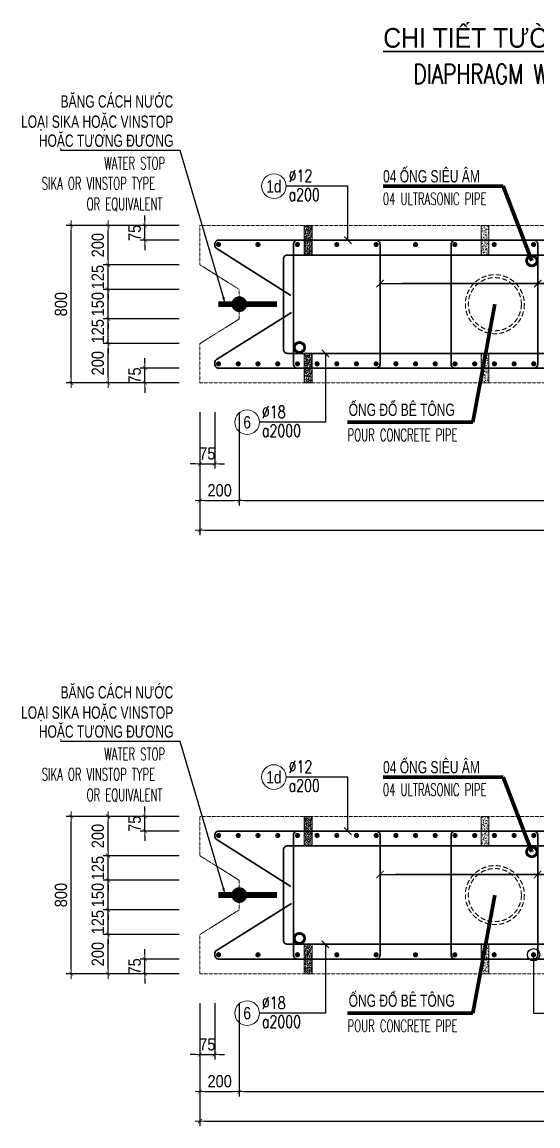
# Model space of a CAD drawing. Header units: millimetres. Extents: x -642477 to 1168880, y -27982 to 330379.
# Drawn here: x 766272 to 774144, y 84914 to 101745 of the extents above; entities that cross this region are included whole.
import ezdxf
from ezdxf.enums import TextEntityAlignment as Align

# ---------------------------------------------------------------- set-up
doc = ezdxf.new("R2010")
doc.units = ezdxf.units.MM
doc.linetypes.add('HIDDEN', pattern=[0.375, 0.25, -0.125])
doc.linetypes.add('HIDDEN2', pattern=[4.7625, 3.175, -1.5875])
doc.layers.get('0').update_dxf_attribs({"lineweight": 20})
doc.layers.get('Defpoints').update_dxf_attribs({"color": 151, "lineweight": 9})
for name, color, linetype, lineweight in [('NDC_S_BEAM', 3, 'HIDDEN2', 20), ('NDC_S_BREAK-LINE', 1, 'Continuous', 15), ('NDC_S_DIAPHGRAM WALL', 3, 'Continuous', 20), ('NDC_S_DIM', 1, 'Continuous', 15), ('NDC_S_ENG TITLE', 3, 'Continuous', 20), ('NDC_S_HATCH MATERIAL', 8, 'Continuous', 13), ('NDC_S_LEADER', 1, 'Continuous', 15), ('NDC_S_LEVEL TEXT', 7, 'Continuous', 20), ('NDC_S_REBAR', 4, 'Continuous', 35), ('NDC_S_VN TEXT', 7, 'Continuous', 20), ('NDC_S_VN TITLE', 6, 'Continuous', 35)]:
    doc.layers.add(name, color=color, linetype=linetype, lineweight=lineweight)
doc.layers.add('NDC_S_REBAR DES.', color=2, linetype='Continuous')
doc.styles.add('ARIAL', font='arial.ttf', dxfattribs={"width": 0.8})
doc.styles.add('NDC_ARIAL', font='arial.ttf', dxfattribs={"width": 0.85})
doc.styles.add('NDC_DIM', font='', dxfattribs={"width": 0.75})
doc.styles.add('NDC_EN TXT', font='romans.shx', dxfattribs={"width": 0.8})
doc.styles.get('NDC_DIM').set_extended_font_data('Dotum')
doc.dimstyles.new('A1-NDC-1-25 (x3)', dxfattribs={"dimscale": 75, "dimtxt": 2.5, "dimasz": 1, "dimexe": 1, "dimexo": 0, "dimgap": 0.8, "dimtad": 1, "dimdec": 0, "dimlfac": 0.333333, "dimdsep": 46, "dimtxsty": 'NDC_ARIAL', "dimblk": 'DIMMARK', "dimcen": 49999.938995, "dimdle": 1.5, "dimclrd": 1, "dimclre": 1, "dimclrt": 3, "dimadec": 0, "dimazin": 0, "dimtfac": 1, "dimtdec": 0, "dimtix": 1, "dimtmove": 2, "dimatfit": 3, "dimfxl": 1, "dimarcsym": 0})
doc.dimstyles.new('NDC_dim_25', dxfattribs={"dimscale": 25, "dimtxt": 2.2, "dimasz": 1.5, "dimexe": 1.5, "dimexo": 2.5, "dimgap": 1, "dimtad": 1, "dimdec": 0, "dimzin": 0, "dimdsep": 46, "dimtxsty": 'NDC_DIM', "dimblk": 'DIMMARK', "dimcen": 0.09, "dimdle": 1.2, "dimclrd": 1, "dimclre": 1, "dimclrt": 3, "dimadec": 0, "dimazin": 0, "dimtfac": 1, "dimtdec": 0, "dimtix": 1, "dimtofl": 0, "dimtmove": 0, "dimatfit": 3, "dimfxl": 6, "dimfxlon": 1, "dimtolj": 1, "dimtzin": 0, "dimarcsym": 0})

# ---------------------------------------------------------------- blocks, each defined once
blk = doc.blocks.new('DIMMARK')
at = {"layer": 'NDC_S_DIM', "color": 1}
blk.add_line((-1.5, 0), (1, 0), dxfattribs=at)
at = {"layer": 'NDC_S_DIM', "color": 2, "const_width": 0.1}
blk.add_lwpolyline([(-0.424, -0.424), (0.424, 0.424)], dxfattribs=at)
blk = doc.blocks.new('*D1241')
at = {"layer": 'Defpoints', "color": 0, "ltscale": 100, "transparency": 16777216}
for p in [(767584, 96844), (768667, 96844), (768667, 96244)]:
    blk.add_point(p, dxfattribs=at)
at = {"layer": 'NDC_S_DIM', "color": 1, "lineweight": -2, "ltscale": 100, "transparency": 16777216}
for p, q in [((768667, 96844), (767509, 96844)), ((767584, 96319), (767584, 96769)), ((768667, 96244), (767509, 96244))]:
    blk.add_line(p, q, dxfattribs=at)
at = {"layer": 'NDC_S_DIM', "color": 1, "lineweight": -2, "ltscale": 100, "transparency": 16777216, "xscale": 75, "yscale": 75, "zscale": 75}
for p, rotation in [((767584, 96844), 90), ((767584, 96244), 270)]:
    blk.add_blockref('DIMMARK', p, dxfattribs=dict(at, rotation=rotation))
at = {"layer": 'NDC_S_DIM', "color": 3, "ltscale": 100, "transparency": 16777216, "insert": (767428, 96544), "char_height": 187.5, "attachment_point": 5, "rotation": 90, "style": 'NDC_ARIAL'}
blk.add_mtext('200', dxfattribs=at)
blk = doc.blocks.new('*D1242')
at = {"layer": 'Defpoints', "color": 0, "ltscale": 100, "transparency": 16777216}
for p in [(767584, 97219), (768667, 97219), (768667, 96844)]:
    blk.add_point(p, dxfattribs=at)
at = {"layer": 'NDC_S_DIM', "color": 1, "lineweight": -2, "ltscale": 100, "transparency": 16777216}
for p, q in [((767584, 97294), (767584, 97369)), ((768667, 97219), (767509, 97219)), ((767584, 96844), (767584, 97219)), ((768667, 96844), (767509, 96844)), ((767584, 96769), (767584, 96694))]:
    blk.add_line(p, q, dxfattribs=at)
at = {"layer": 'NDC_S_DIM', "color": 1, "lineweight": -2, "ltscale": 100, "transparency": 16777216, "xscale": 75, "yscale": 75, "zscale": 75}
for p, rotation in [((767584, 97219), 270), ((767584, 96844), 90)]:
    blk.add_blockref('DIMMARK', p, dxfattribs=dict(at, rotation=rotation))
at = {"layer": 'NDC_S_DIM', "color": 3, "ltscale": 100, "transparency": 16777216, "insert": (767428, 97031), "char_height": 187.5, "attachment_point": 5, "rotation": 90, "style": 'NDC_ARIAL'}
blk.add_mtext('125', dxfattribs=at)
blk = doc.blocks.new('*D1243')
at = {"layer": 'Defpoints', "color": 0, "ltscale": 100, "transparency": 16777216}
for p in [(767584, 97669), (768667, 97669), (768667, 97219)]:
    blk.add_point(p, dxfattribs=at)
at = {"layer": 'NDC_S_DIM', "color": 1, "lineweight": -2, "ltscale": 100, "transparency": 16777216}
for p, q in [((767584, 97744), (767584, 97819)), ((768667, 97669), (767509, 97669)), ((767584, 97219), (767584, 97669)), ((768667, 97219), (767509, 97219)), ((767584, 97144), (767584, 97069))]:
    blk.add_line(p, q, dxfattribs=at)
at = {"layer": 'NDC_S_DIM', "color": 1, "lineweight": -2, "ltscale": 100, "transparency": 16777216, "xscale": 75, "yscale": 75, "zscale": 75}
for p, rotation in [((767584, 97669), 270), ((767584, 97219), 90)]:
    blk.add_blockref('DIMMARK', p, dxfattribs=dict(at, rotation=rotation))
at = {"layer": 'NDC_S_DIM', "color": 3, "ltscale": 100, "transparency": 16777216, "insert": (767428, 97444), "char_height": 187.5, "attachment_point": 5, "rotation": 90, "style": 'NDC_ARIAL'}
blk.add_mtext('150', dxfattribs=at)
blk = doc.blocks.new('*D1244')
at = {"layer": 'Defpoints', "color": 0, "ltscale": 100, "transparency": 16777216}
for p in [(767584, 98044), (768667, 98044), (768667, 97669)]:
    blk.add_point(p, dxfattribs=at)
at = {"layer": 'NDC_S_DIM', "color": 1, "lineweight": -2, "ltscale": 100, "transparency": 16777216}
for p, q in [((767584, 98119), (767584, 98194)), ((768667, 98044), (767509, 98044)), ((767584, 97669), (767584, 98044)), ((768667, 97669), (767509, 97669)), ((767584, 97594), (767584, 97519))]:
    blk.add_line(p, q, dxfattribs=at)
at = {"layer": 'NDC_S_DIM', "color": 1, "lineweight": -2, "ltscale": 100, "transparency": 16777216, "xscale": 75, "yscale": 75, "zscale": 75}
for p, rotation in [((767584, 98044), 270), ((767584, 97669), 90)]:
    blk.add_blockref('DIMMARK', p, dxfattribs=dict(at, rotation=rotation))
at = {"layer": 'NDC_S_DIM', "color": 3, "ltscale": 100, "transparency": 16777216, "insert": (767428, 97856), "char_height": 187.5, "attachment_point": 5, "rotation": 90, "style": 'NDC_ARIAL'}
blk.add_mtext('125', dxfattribs=at)
blk = doc.blocks.new('*D1245')
at = {"layer": 'Defpoints', "color": 0, "ltscale": 100, "transparency": 16777216}
for p in [(767584, 98644), (768667, 98644), (768667, 98044)]:
    blk.add_point(p, dxfattribs=at)
at = {"layer": 'NDC_S_DIM', "color": 1, "lineweight": -2, "ltscale": 100, "transparency": 16777216}
for p, q in [((768667, 98644), (767509, 98644)), ((767584, 98119), (767584, 98569)), ((768667, 98044), (767509, 98044))]:
    blk.add_line(p, q, dxfattribs=at)
at = {"layer": 'NDC_S_DIM', "color": 1, "lineweight": -2, "ltscale": 100, "transparency": 16777216, "xscale": 75, "yscale": 75, "zscale": 75}
for p, rotation in [((767584, 98644), 90), ((767584, 98044), 270)]:
    blk.add_blockref('DIMMARK', p, dxfattribs=dict(at, rotation=rotation))
at = {"layer": 'NDC_S_DIM', "color": 3, "ltscale": 100, "transparency": 16777216, "insert": (767428, 98344), "char_height": 187.5, "attachment_point": 5, "rotation": 90, "style": 'NDC_ARIAL'}
blk.add_mtext('200', dxfattribs=at)
blk = doc.blocks.new('*D1246')
at = {"layer": 'Defpoints', "color": 0, "ltscale": 100, "transparency": 16777216}
for p in [(767022, 98644), (768667, 98644), (768667, 96244)]:
    blk.add_point(p, dxfattribs=at)
at = {"layer": 'NDC_S_DIM', "color": 1, "lineweight": -2, "ltscale": 100, "transparency": 16777216}
for p, q in [((768667, 98644), (766947, 98644)), ((767022, 96319), (767022, 98569)), ((768667, 96244), (766947, 96244))]:
    blk.add_line(p, q, dxfattribs=at)
at = {"layer": 'NDC_S_DIM', "color": 1, "lineweight": -2, "ltscale": 100, "transparency": 16777216, "xscale": 75, "yscale": 75, "zscale": 75}
for p, rotation in [((767022, 98644), 90), ((767022, 96244), 270)]:
    blk.add_blockref('DIMMARK', p, dxfattribs=dict(at, rotation=rotation))
at = {"layer": 'NDC_S_DIM', "color": 3, "ltscale": 100, "transparency": 16777216, "insert": (766866, 97444), "char_height": 187.5, "attachment_point": 5, "rotation": 90, "style": 'NDC_ARIAL'}
blk.add_mtext('800', dxfattribs=at)
blk = doc.blocks.new('*D1247')
at = {"layer": 'Defpoints', "color": 0, "ltscale": 100, "transparency": 16777216}
for p in [(768147, 96469), (768667, 96469), (768667, 96244)]:
    blk.add_point(p, dxfattribs=at)
at = {"layer": 'NDC_S_DIM', "color": 1, "lineweight": -2, "ltscale": 100, "transparency": 16777216}
for p, q in [((768147, 96544), (768147, 96619)), ((768667, 96469), (768072, 96469)), ((768147, 96244), (768147, 96469)), ((768667, 96244), (768072, 96244)), ((768147, 96169), (768147, 96094))]:
    blk.add_line(p, q, dxfattribs=at)
at = {"layer": 'NDC_S_DIM', "color": 1, "lineweight": -2, "ltscale": 100, "transparency": 16777216, "xscale": 75, "yscale": 75, "zscale": 75}
for p, rotation in [((768147, 96469), 270), ((768147, 96244), 90)]:
    blk.add_blockref('DIMMARK', p, dxfattribs=dict(at, rotation=rotation))
at = {"layer": 'NDC_S_DIM', "color": 3, "ltscale": 100, "transparency": 16777216, "insert": (767991, 96356), "char_height": 187.5, "attachment_point": 5, "rotation": 90, "style": 'NDC_ARIAL'}
blk.add_mtext('75', dxfattribs=at)
blk = doc.blocks.new('*D1248')
at = {"layer": 'Defpoints', "color": 0, "ltscale": 100, "transparency": 16777216}
for p in [(768147, 98644), (768667, 98644), (768667, 98419)]:
    blk.add_point(p, dxfattribs=at)
at = {"layer": 'NDC_S_DIM', "color": 1, "lineweight": -2, "ltscale": 100, "transparency": 16777216}
for p, q in [((768667, 98644), (768072, 98644)), ((768147, 98719), (768147, 98794)), ((768147, 98419), (768147, 98644)), ((768667, 98419), (768072, 98419)), ((768147, 98344), (768147, 98269))]:
    blk.add_line(p, q, dxfattribs=at)
at = {"layer": 'NDC_S_DIM', "color": 1, "lineweight": -2, "ltscale": 100, "transparency": 16777216, "xscale": 75, "yscale": 75, "zscale": 75}
for p, rotation in [((768147, 98644), 270), ((768147, 98419), 90)]:
    blk.add_blockref('DIMMARK', p, dxfattribs=dict(at, rotation=rotation))
at = {"layer": 'NDC_S_DIM', "color": 3, "ltscale": 100, "transparency": 16777216, "insert": (767991, 98531), "char_height": 187.5, "attachment_point": 5, "rotation": 90, "style": 'NDC_ARIAL'}
blk.add_mtext('75', dxfattribs=at)
blk = doc.blocks.new('Ong sieu am')
at = {"layer": 'NDC_S_HATCH MATERIAL'}
h = blk.add_hatch(dxfattribs=at)
h.set_pattern_fill('ANSI31', color=256, scale=20)
h.set_pattern_definition([(45, (0, 0), (-1.76776695, 1.76776695), [])])
h.paths.add_polyline_path([(-7119.3, 51158.9, 1), (-7179.3, 51158.9, 1)])
h.paths.add_polyline_path([(-7171.3, 51158.9, -1), (-7127.3, 51158.9, -1)], flags=16)
at = {"layer": 'NDC_S_REBAR DES.'}
for radius in [30, 22]:
    blk.add_circle((-7149.3, 51158.9), radius, dxfattribs=at)
blk = doc.blocks.new('ong do BT')
at = {"layer": 'NDC_S_HATCH MATERIAL', "linetype": 'HIDDEN', "ltscale": 100}
for radius in [150, 135]:
    blk.add_circle((-6323.7, 51237.8), radius, dxfattribs=at)
blk = doc.blocks.new('*D1235')
at = {"layer": 'Defpoints', "color": 0, "ltscale": 100, "transparency": 16777216}
for p in [(768987, 95797), (769212, 95797), (769212, 95011)]:
    blk.add_point(p, dxfattribs=at)
at = {"layer": 'NDC_S_DIM', "color": 1, "lineweight": -2, "ltscale": 100, "transparency": 16777216}
for p, q in [((768987, 95797), (768987, 94936)), ((769212, 95797), (769212, 94936)), ((768912, 95011), (768837, 95011)), ((768987, 95011), (769212, 95011)), ((769287, 95011), (769362, 95011))]:
    blk.add_line(p, q, dxfattribs=at)
at = {"layer": 'NDC_S_DIM', "color": 1, "lineweight": -2, "ltscale": 100, "transparency": 16777216, "xscale": 75, "yscale": 75, "zscale": 75}
blk.add_blockref('DIMMARK', (768987, 95011), dxfattribs=at)
at = {"layer": 'NDC_S_DIM', "color": 1, "lineweight": -2, "ltscale": 100, "transparency": 16777216, "xscale": 75, "yscale": 75, "zscale": 75, "rotation": 180}
blk.add_blockref('DIMMARK', (769212, 95011), dxfattribs=at)
at = {"layer": 'NDC_S_DIM', "color": 3, "ltscale": 100, "transparency": 16777216, "insert": (769099, 95167), "char_height": 187.5, "attachment_point": 5, "style": 'NDC_ARIAL'}
blk.add_mtext('75', dxfattribs=at)
blk = doc.blocks.new('*D1237')
at = {"layer": 'Defpoints', "color": 0, "ltscale": 100, "transparency": 16777216}
for p in [(768987, 95797), (769587, 95797), (769587, 94449)]:
    blk.add_point(p, dxfattribs=at)
at = {"layer": 'NDC_S_DIM', "color": 1, "lineweight": -2, "ltscale": 100, "transparency": 16777216}
for p, q in [((768987, 95797), (768987, 94374)), ((769587, 95797), (769587, 94374)), ((769062, 94449), (769512, 94449))]:
    blk.add_line(p, q, dxfattribs=at)
at = {"layer": 'NDC_S_DIM', "color": 1, "lineweight": -2, "ltscale": 100, "transparency": 16777216, "xscale": 75, "yscale": 75, "zscale": 75, "rotation": 180}
blk.add_blockref('DIMMARK', (768987, 94449), dxfattribs=at)
at = {"layer": 'NDC_S_DIM', "color": 1, "lineweight": -2, "ltscale": 100, "transparency": 16777216, "xscale": 75, "yscale": 75, "zscale": 75}
blk.add_blockref('DIMMARK', (769587, 94449), dxfattribs=at)
at = {"layer": 'NDC_S_DIM', "color": 3, "ltscale": 100, "transparency": 16777216, "insert": (769287, 94605), "char_height": 187.5, "attachment_point": 5, "style": 'NDC_ARIAL'}
blk.add_mtext('200', dxfattribs=at)
blk = doc.blocks.new('*D1238')
at = {"layer": 'Defpoints', "color": 0, "ltscale": 100, "transparency": 16777216}
for p in [(769587, 95797), (780942, 95797), (780942, 94449)]:
    blk.add_point(p, dxfattribs=at)
at = {"layer": 'NDC_S_DIM', "color": 1, "lineweight": -2, "ltscale": 100, "transparency": 16777216}
for p, q in [((769587, 95797), (769587, 94374)), ((780942, 95797), (780942, 94374)), ((769662, 94449), (780867, 94449))]:
    blk.add_line(p, q, dxfattribs=at)
at = {"layer": 'NDC_S_DIM', "color": 1, "lineweight": -2, "ltscale": 100, "transparency": 16777216, "xscale": 75, "yscale": 75, "zscale": 75, "rotation": 180}
blk.add_blockref('DIMMARK', (769587, 94449), dxfattribs=at)
at = {"layer": 'NDC_S_DIM', "color": 1, "lineweight": -2, "ltscale": 100, "transparency": 16777216, "xscale": 75, "yscale": 75, "zscale": 75}
blk.add_blockref('DIMMARK', (780942, 94449), dxfattribs=at)
at = {"layer": 'NDC_S_DIM', "color": 3, "ltscale": 100, "transparency": 16777216, "insert": (775264, 94605), "char_height": 187.5, "attachment_point": 5, "style": 'NDC_ARIAL'}
blk.add_mtext('3785', dxfattribs=at)
blk = doc.blocks.new('*D1240')
at = {"layer": 'Defpoints', "color": 0, "ltscale": 100, "transparency": 16777216}
for p in [(768987, 95797), (780942, 95797), (780942, 93999)]:
    blk.add_point(p, dxfattribs=at)
at = {"layer": 'NDC_S_DIM', "color": 1, "lineweight": -2, "ltscale": 100, "transparency": 16777216}
for p, q in [((768987, 95797), (768987, 93924)), ((780942, 95797), (780942, 93924)), ((769062, 93999), (780867, 93999))]:
    blk.add_line(p, q, dxfattribs=at)
at = {"layer": 'NDC_S_DIM', "color": 1, "lineweight": -2, "ltscale": 100, "transparency": 16777216, "xscale": 75, "yscale": 75, "zscale": 75, "rotation": 180}
blk.add_blockref('DIMMARK', (768987, 93999), dxfattribs=at)
at = {"layer": 'NDC_S_DIM', "color": 1, "lineweight": -2, "ltscale": 100, "transparency": 16777216, "xscale": 75, "yscale": 75, "zscale": 75}
blk.add_blockref('DIMMARK', (780942, 93999), dxfattribs=at)
at = {"layer": 'NDC_S_DIM', "color": 3, "ltscale": 100, "transparency": 16777216, "insert": (774964, 94155), "char_height": 187.5, "attachment_point": 5, "style": 'NDC_ARIAL'}
blk.add_mtext('3985', dxfattribs=at)
blk = doc.blocks.new('con ke BT')
at = {"layer": 'NDC_S_HATCH MATERIAL'}
h = blk.add_hatch(dxfattribs=at)
h.set_pattern_fill('AR-CONC', color=256, scale=2)
h.set_pattern_definition([(50, (0, 0), (14.3452037, -1.2550427), [1.5, -16.5]), (355, (0, 0), (-2.7750267, 15.0438427), [1.2, -13.2]), (100.451444, (1.195, -0.105), (11.570177, 13.7888), [1.274804, -14.0228422]), (46.1842, (0, 4), (21.3448266, -3.3103856), [2.25, -24.75]), (96.635635, (1.779, 3.724), (18.693239, 19.482372), [1.912207, -21.034275]), (351.184164, (0, 4), (18.693239, 19.482372), [1.8, -19.8]), (21, (2, 3), (11.938141, -8.0523778), [1.5, -16.5]), (326, (2, 3), (4.8663066, 14.503001), [1.2, -13.2]), (71.451445, (2.995, 2.329), (16.8044475, 6.450623), [1.274804, -14.0228422]), (37.5, (0, 0), (0.2431971, 6.6578771), [0, -13.04, 0, -13.4, 0, -13.25]), (7.5, (0, 0), (5.2613907, 7.8882342), [0, -7.64, 0, -12.74, 0, -5.05]), (327.5, (-4.46, 0), (10.6764487, -0.45109743), [0, -5, 0, -15.6, 0, -20.7]), (317.5, (-6.46, 0), (11.6637234, 2.0020996), [0, -6.5, 0, -10.36, 0, -14.7])])
h.paths.add_polyline_path([(-7076.9, 51430.9), (-7116.9, 51430.9), (-7116.9, 51280.9), (-7076.9, 51280.9)])
at = {"layer": 'NDC_S_BREAK-LINE'}
blk.add_lwpolyline([(-7116.9, 51430.9), (-7116.9, 51280.9), (-7076.9, 51280.9), (-7076.9, 51430.9)], close=True, dxfattribs=at)
blk = doc.blocks.new('*U1231')
at = {"layer": 'NDC_S_LEADER', "xscale": 3, "yscale": 3, "zscale": 3}
blk.add_blockref('con ke BT', (21291, -154068), dxfattribs=at)
blk = doc.blocks.new('*U1232')
at = {"layer": 'NDC_S_DIM', "color": 0, "linetype": 'ByBlock', "lineweight": -2, "transparency": 16777216}
for p in [(0, 0), (2700, 0), (5400, 0), (8100, 0)]:
    blk.add_blockref('*U1231', p, dxfattribs=at)
blk = doc.blocks.new('*U1233')
at = {"layer": 'NDC_S_LEADER', "xscale": 3, "yscale": 3, "zscale": 3}
blk.add_blockref('con ke BT', (21291, -154068), dxfattribs=at)
blk = doc.blocks.new('*U1234')
at = {"layer": 'NDC_S_DIM', "color": 0, "linetype": 'ByBlock', "lineweight": -2, "transparency": 16777216}
for p in [(0, 0), (2700, 0), (5400, 0), (8100, 0)]:
    blk.add_blockref('*U1233', p, dxfattribs=at)
blk = doc.blocks.new('*U367')
blk.add_circle((-2.5, 0), 2.5)
at = {"layer": 'NDC_S_VN TEXT', "color": 3, "style": 'NDC_EN TXT', "width": 0.75}
for tag, p in [('DK1', (0.5, 0.85)), ('KC1', (0.5, -2.97))]:
    blk.add_attdef(tag, p, '', height=2.5, dxfattribs=at)
at = {"layer": 'NDC_S_VN TEXT', "color": 7, "style": 'ARIAL', "width": 0.8}
blk.add_attdef('SH2', text='', height=2.5, dxfattribs=at).set_placement((-2.5, 0), align=Align.MIDDLE)
blk = doc.blocks.new('kata_block_THEP')
at = {"layer": 'NDC_S_REBAR', "color": 0}
for p, q in [((-0.5, 0), (0.5, 0)), ((-0.35, 0.35), (0.35, -0.35)), ((0.35, 0.35), (-0.35, -0.35)), ((0, 0.5), (0, -0.5))]:
    blk.add_line(p, q, dxfattribs=at)
at = {"layer": 'NDC_S_REBAR', "color": 0, "const_width": 0.0833}
blk.add_lwpolyline([(-0.5, 0, 1), (0.5, 0, 1), (-0.5, 0, 1)], format="xyb", dxfattribs=at)
blk = doc.blocks.new('*U1227')
at = {"layer": 'NDC_S_REBAR', "ltscale": 80, "xscale": 72, "yscale": 72, "zscale": 72}
blk.add_blockref('kata_block_THEP', (0, 0), dxfattribs=at)
blk = doc.blocks.new('*U1228')
at = {"layer": 'NDC_S_LEVEL TEXT', "color": 0, "linetype": 'ByBlock', "lineweight": -2, "transparency": 16777216}
for p in [(0, 0), (600.9, 0), (1201.8, 0), (1802.7, 0), (2403.6, 0), (3004.5, 0), (3605.4, 0), (4206.3, 0), (4807.2, 0), (5408.1, 0), (6009, 0), (6609.9, 0), (7210.8, 0), (7811.7, 0), (8412.6, 0), (9013.5, 0), (9614.4, 0), (10215.3, 0), (10816.2, 0)]:
    blk.add_blockref('*U1227', p, dxfattribs=at)
blk = doc.blocks.new('*U1229')
at = {"layer": 'NDC_S_REBAR', "ltscale": 80, "xscale": 72, "yscale": 72, "zscale": 72}
blk.add_blockref('kata_block_THEP', (0, 0), dxfattribs=at)
blk = doc.blocks.new('*U1230')
at = {"layer": 'NDC_S_LEVEL TEXT', "color": 0, "linetype": 'ByBlock', "lineweight": -2, "transparency": 16777216}
for p in [(0, 0), (300.6, 0), (601.2, 0), (901.8, 0), (1202.4, 0), (1503, 0), (1803.6, 0), (2104.2, 0), (2404.8, 0), (2705.4, 0), (3006, 0), (3306.6, 0), (3607.2, 0), (3907.8, 0), (4208.4, 0), (4509, 0), (4809.6, 0), (5110.2, 0), (5410.8, 0), (5711.4, 0), (6012, 0), (6312.6, 0), (6613.2, 0), (6913.8, 0), (7214.4, 0), (7515, 0), (7815.6, 0), (8116.2, 0), (8416.8, 0), (8717.4, 0), (9018, 0), (9318.6, 0), (9619.2, 0), (9919.8, 0), (10220.4, 0), (10521, 0), (10821.6, 0), (11122.2, 0)]:
    blk.add_blockref('*U1229', p, dxfattribs=at)
blk = doc.blocks.new('*D1265')
at = {"layer": 'Defpoints', "color": 0, "ltscale": 100, "transparency": 16777216}
for p in [(767584, 87834), (768667, 87834), (768667, 87234)]:
    blk.add_point(p, dxfattribs=at)
at = {"layer": 'NDC_S_DIM', "color": 1, "lineweight": -2, "ltscale": 100, "transparency": 16777216}
for p, q in [((768667, 87834), (767509, 87834)), ((767584, 87309), (767584, 87759)), ((768667, 87234), (767509, 87234))]:
    blk.add_line(p, q, dxfattribs=at)
at = {"layer": 'NDC_S_DIM', "color": 1, "lineweight": -2, "ltscale": 100, "transparency": 16777216, "xscale": 75, "yscale": 75, "zscale": 75}
for p, rotation in [((767584, 87834), 90), ((767584, 87234), 270)]:
    blk.add_blockref('DIMMARK', p, dxfattribs=dict(at, rotation=rotation))
at = {"layer": 'NDC_S_DIM', "color": 3, "ltscale": 100, "transparency": 16777216, "insert": (767428, 87534), "char_height": 187.5, "attachment_point": 5, "rotation": 90, "style": 'NDC_ARIAL'}
blk.add_mtext('200', dxfattribs=at)
blk = doc.blocks.new('*D1266')
at = {"layer": 'Defpoints', "color": 0, "ltscale": 100, "transparency": 16777216}
for p in [(767584, 88209), (768667, 88209), (768667, 87834)]:
    blk.add_point(p, dxfattribs=at)
at = {"layer": 'NDC_S_DIM', "color": 1, "lineweight": -2, "ltscale": 100, "transparency": 16777216}
for p, q in [((768667, 88209), (767509, 88209)), ((767584, 88284), (767584, 88359)), ((767584, 87834), (767584, 88209)), ((768667, 87834), (767509, 87834)), ((767584, 87759), (767584, 87684))]:
    blk.add_line(p, q, dxfattribs=at)
at = {"layer": 'NDC_S_DIM', "color": 1, "lineweight": -2, "ltscale": 100, "transparency": 16777216, "xscale": 75, "yscale": 75, "zscale": 75}
for p, rotation in [((767584, 88209), 270), ((767584, 87834), 90)]:
    blk.add_blockref('DIMMARK', p, dxfattribs=dict(at, rotation=rotation))
at = {"layer": 'NDC_S_DIM', "color": 3, "ltscale": 100, "transparency": 16777216, "insert": (767428, 88021), "char_height": 187.5, "attachment_point": 5, "rotation": 90, "style": 'NDC_ARIAL'}
blk.add_mtext('125', dxfattribs=at)
blk = doc.blocks.new('*D1267')
at = {"layer": 'Defpoints', "color": 0, "ltscale": 100, "transparency": 16777216}
for p in [(767584, 88659), (768667, 88659), (768667, 88209)]:
    blk.add_point(p, dxfattribs=at)
at = {"layer": 'NDC_S_DIM', "color": 1, "lineweight": -2, "ltscale": 100, "transparency": 16777216}
for p, q in [((767584, 88734), (767584, 88809)), ((768667, 88659), (767509, 88659)), ((767584, 88209), (767584, 88659)), ((768667, 88209), (767509, 88209)), ((767584, 88134), (767584, 88059))]:
    blk.add_line(p, q, dxfattribs=at)
at = {"layer": 'NDC_S_DIM', "color": 1, "lineweight": -2, "ltscale": 100, "transparency": 16777216, "xscale": 75, "yscale": 75, "zscale": 75}
for p, rotation in [((767584, 88659), 270), ((767584, 88209), 90)]:
    blk.add_blockref('DIMMARK', p, dxfattribs=dict(at, rotation=rotation))
at = {"layer": 'NDC_S_DIM', "color": 3, "ltscale": 100, "transparency": 16777216, "insert": (767428, 88434), "char_height": 187.5, "attachment_point": 5, "rotation": 90, "style": 'NDC_ARIAL'}
blk.add_mtext('150', dxfattribs=at)
blk = doc.blocks.new('*D1268')
at = {"layer": 'Defpoints', "color": 0, "ltscale": 100, "transparency": 16777216}
for p in [(767584, 89034), (768667, 89034), (768667, 88659)]:
    blk.add_point(p, dxfattribs=at)
at = {"layer": 'NDC_S_DIM', "color": 1, "lineweight": -2, "ltscale": 100, "transparency": 16777216}
for p, q in [((767584, 89109), (767584, 89184)), ((768667, 89034), (767509, 89034)), ((767584, 88659), (767584, 89034)), ((768667, 88659), (767509, 88659)), ((767584, 88584), (767584, 88509))]:
    blk.add_line(p, q, dxfattribs=at)
at = {"layer": 'NDC_S_DIM', "color": 1, "lineweight": -2, "ltscale": 100, "transparency": 16777216, "xscale": 75, "yscale": 75, "zscale": 75}
for p, rotation in [((767584, 89034), 270), ((767584, 88659), 90)]:
    blk.add_blockref('DIMMARK', p, dxfattribs=dict(at, rotation=rotation))
at = {"layer": 'NDC_S_DIM', "color": 3, "ltscale": 100, "transparency": 16777216, "insert": (767428, 88846), "char_height": 187.5, "attachment_point": 5, "rotation": 90, "style": 'NDC_ARIAL'}
blk.add_mtext('125', dxfattribs=at)
blk = doc.blocks.new('*D1269')
at = {"layer": 'Defpoints', "color": 0, "ltscale": 100, "transparency": 16777216}
for p in [(767584, 89634), (768667, 89634), (768667, 89034)]:
    blk.add_point(p, dxfattribs=at)
at = {"layer": 'NDC_S_DIM', "color": 1, "lineweight": -2, "ltscale": 100, "transparency": 16777216}
for p, q in [((768667, 89634), (767509, 89634)), ((767584, 89109), (767584, 89559)), ((768667, 89034), (767509, 89034))]:
    blk.add_line(p, q, dxfattribs=at)
at = {"layer": 'NDC_S_DIM', "color": 1, "lineweight": -2, "ltscale": 100, "transparency": 16777216, "xscale": 75, "yscale": 75, "zscale": 75}
for p, rotation in [((767584, 89634), 90), ((767584, 89034), 270)]:
    blk.add_blockref('DIMMARK', p, dxfattribs=dict(at, rotation=rotation))
at = {"layer": 'NDC_S_DIM', "color": 3, "ltscale": 100, "transparency": 16777216, "insert": (767428, 89334), "char_height": 187.5, "attachment_point": 5, "rotation": 90, "style": 'NDC_ARIAL'}
blk.add_mtext('200', dxfattribs=at)
blk = doc.blocks.new('*D1270')
at = {"layer": 'Defpoints', "color": 0, "ltscale": 100, "transparency": 16777216}
for p in [(767022, 89634), (768667, 89634), (768667, 87234)]:
    blk.add_point(p, dxfattribs=at)
at = {"layer": 'NDC_S_DIM', "color": 1, "lineweight": -2, "ltscale": 100, "transparency": 16777216}
for p, q in [((768667, 89634), (766947, 89634)), ((767022, 87309), (767022, 89559)), ((768667, 87234), (766947, 87234))]:
    blk.add_line(p, q, dxfattribs=at)
at = {"layer": 'NDC_S_DIM', "color": 1, "lineweight": -2, "ltscale": 100, "transparency": 16777216, "xscale": 75, "yscale": 75, "zscale": 75}
for p, rotation in [((767022, 89634), 90), ((767022, 87234), 270)]:
    blk.add_blockref('DIMMARK', p, dxfattribs=dict(at, rotation=rotation))
at = {"layer": 'NDC_S_DIM', "color": 3, "ltscale": 100, "transparency": 16777216, "insert": (766866, 88434), "char_height": 187.5, "attachment_point": 5, "rotation": 90, "style": 'NDC_ARIAL'}
blk.add_mtext('800', dxfattribs=at)
blk = doc.blocks.new('*D1271')
at = {"layer": 'Defpoints', "color": 0, "ltscale": 100, "transparency": 16777216}
for p in [(768147, 87459), (768667, 87459), (768667, 87234)]:
    blk.add_point(p, dxfattribs=at)
at = {"layer": 'NDC_S_DIM', "color": 1, "lineweight": -2, "ltscale": 100, "transparency": 16777216}
for p, q in [((768147, 87534), (768147, 87609)), ((768667, 87459), (768072, 87459)), ((768147, 87234), (768147, 87459)), ((768667, 87234), (768072, 87234)), ((768147, 87159), (768147, 87084))]:
    blk.add_line(p, q, dxfattribs=at)
at = {"layer": 'NDC_S_DIM', "color": 1, "lineweight": -2, "ltscale": 100, "transparency": 16777216, "xscale": 75, "yscale": 75, "zscale": 75}
for p, rotation in [((768147, 87459), 270), ((768147, 87234), 90)]:
    blk.add_blockref('DIMMARK', p, dxfattribs=dict(at, rotation=rotation))
at = {"layer": 'NDC_S_DIM', "color": 3, "ltscale": 100, "transparency": 16777216, "insert": (767991, 87346), "char_height": 187.5, "attachment_point": 5, "rotation": 90, "style": 'NDC_ARIAL'}
blk.add_mtext('75', dxfattribs=at)
blk = doc.blocks.new('*D1272')
at = {"layer": 'Defpoints', "color": 0, "ltscale": 100, "transparency": 16777216}
for p in [(768147, 89634), (768667, 89634), (768667, 89409)]:
    blk.add_point(p, dxfattribs=at)
at = {"layer": 'NDC_S_DIM', "color": 1, "lineweight": -2, "ltscale": 100, "transparency": 16777216}
for p, q in [((768147, 89709), (768147, 89784)), ((768667, 89634), (768072, 89634)), ((768147, 89409), (768147, 89634)), ((768667, 89409), (768072, 89409)), ((768147, 89334), (768147, 89259))]:
    blk.add_line(p, q, dxfattribs=at)
at = {"layer": 'NDC_S_DIM', "color": 1, "lineweight": -2, "ltscale": 100, "transparency": 16777216, "xscale": 75, "yscale": 75, "zscale": 75}
for p, rotation in [((768147, 89634), 270), ((768147, 89409), 90)]:
    blk.add_blockref('DIMMARK', p, dxfattribs=dict(at, rotation=rotation))
at = {"layer": 'NDC_S_DIM', "color": 3, "ltscale": 100, "transparency": 16777216, "insert": (767991, 89521), "char_height": 187.5, "attachment_point": 5, "rotation": 90, "style": 'NDC_ARIAL'}
blk.add_mtext('75', dxfattribs=at)
blk = doc.blocks.new('*D1281')
at = {"layer": 'Defpoints', "color": 0, "ltscale": 100, "transparency": 16777216}
for p in [(768987, 86787), (769212, 86787), (769212, 86002)]:
    blk.add_point(p, dxfattribs=at)
at = {"layer": 'NDC_S_DIM', "color": 1, "lineweight": -2, "ltscale": 100, "transparency": 16777216}
for p, q in [((768987, 86787), (768987, 85927)), ((769212, 86787), (769212, 85927)), ((768912, 86002), (768837, 86002)), ((768987, 86002), (769212, 86002)), ((769287, 86002), (769362, 86002))]:
    blk.add_line(p, q, dxfattribs=at)
at = {"layer": 'NDC_S_DIM', "color": 1, "lineweight": -2, "ltscale": 100, "transparency": 16777216, "xscale": 75, "yscale": 75, "zscale": 75}
blk.add_blockref('DIMMARK', (768987, 86002), dxfattribs=at)
at = {"layer": 'NDC_S_DIM', "color": 1, "lineweight": -2, "ltscale": 100, "transparency": 16777216, "xscale": 75, "yscale": 75, "zscale": 75, "rotation": 180}
blk.add_blockref('DIMMARK', (769212, 86002), dxfattribs=at)
at = {"layer": 'NDC_S_DIM', "color": 3, "ltscale": 100, "transparency": 16777216, "insert": (769099, 86157), "char_height": 187.5, "attachment_point": 5, "style": 'NDC_ARIAL'}
blk.add_mtext('75', dxfattribs=at)
blk = doc.blocks.new('*D1283')
at = {"layer": 'Defpoints', "color": 0, "ltscale": 100, "transparency": 16777216}
for p in [(768987, 86787), (769587, 86787), (769587, 85439)]:
    blk.add_point(p, dxfattribs=at)
at = {"layer": 'NDC_S_DIM', "color": 1, "lineweight": -2, "ltscale": 100, "transparency": 16777216}
for p, q in [((768987, 86787), (768987, 85364)), ((769587, 86787), (769587, 85364)), ((769062, 85439), (769512, 85439))]:
    blk.add_line(p, q, dxfattribs=at)
at = {"layer": 'NDC_S_DIM', "color": 1, "lineweight": -2, "ltscale": 100, "transparency": 16777216, "xscale": 75, "yscale": 75, "zscale": 75, "rotation": 180}
blk.add_blockref('DIMMARK', (768987, 85439), dxfattribs=at)
at = {"layer": 'NDC_S_DIM', "color": 1, "lineweight": -2, "ltscale": 100, "transparency": 16777216, "xscale": 75, "yscale": 75, "zscale": 75}
blk.add_blockref('DIMMARK', (769587, 85439), dxfattribs=at)
at = {"layer": 'NDC_S_DIM', "color": 3, "ltscale": 100, "transparency": 16777216, "insert": (769287, 85595), "char_height": 187.5, "attachment_point": 5, "style": 'NDC_ARIAL'}
blk.add_mtext('200', dxfattribs=at)
blk = doc.blocks.new('*D1284')
at = {"layer": 'Defpoints', "color": 0, "ltscale": 100, "transparency": 16777216}
for p in [(769587, 86787), (780942, 86787), (780942, 85439)]:
    blk.add_point(p, dxfattribs=at)
at = {"layer": 'NDC_S_DIM', "color": 1, "lineweight": -2, "ltscale": 100, "transparency": 16777216}
for p, q in [((769587, 86787), (769587, 85364)), ((780942, 86787), (780942, 85364)), ((769662, 85439), (780867, 85439))]:
    blk.add_line(p, q, dxfattribs=at)
at = {"layer": 'NDC_S_DIM', "color": 1, "lineweight": -2, "ltscale": 100, "transparency": 16777216, "xscale": 75, "yscale": 75, "zscale": 75, "rotation": 180}
blk.add_blockref('DIMMARK', (769587, 85439), dxfattribs=at)
at = {"layer": 'NDC_S_DIM', "color": 1, "lineweight": -2, "ltscale": 100, "transparency": 16777216, "xscale": 75, "yscale": 75, "zscale": 75}
blk.add_blockref('DIMMARK', (780942, 85439), dxfattribs=at)
at = {"layer": 'NDC_S_DIM', "color": 3, "ltscale": 100, "transparency": 16777216, "insert": (775264, 85595), "char_height": 187.5, "attachment_point": 5, "style": 'NDC_ARIAL'}
blk.add_mtext('3785', dxfattribs=at)
blk = doc.blocks.new('*D1286')
at = {"layer": 'Defpoints', "color": 0, "ltscale": 100, "transparency": 16777216}
for p in [(768987, 86787), (780942, 86787), (780942, 84989)]:
    blk.add_point(p, dxfattribs=at)
at = {"layer": 'NDC_S_DIM', "color": 1, "lineweight": -2, "ltscale": 100, "transparency": 16777216}
for p, q in [((768987, 86787), (768987, 84914)), ((780942, 86787), (780942, 84914)), ((769062, 84989), (780867, 84989))]:
    blk.add_line(p, q, dxfattribs=at)
at = {"layer": 'NDC_S_DIM', "color": 1, "lineweight": -2, "ltscale": 100, "transparency": 16777216, "xscale": 75, "yscale": 75, "zscale": 75, "rotation": 180}
blk.add_blockref('DIMMARK', (768987, 84989), dxfattribs=at)
at = {"layer": 'NDC_S_DIM', "color": 1, "lineweight": -2, "ltscale": 100, "transparency": 16777216, "xscale": 75, "yscale": 75, "zscale": 75}
blk.add_blockref('DIMMARK', (780942, 84989), dxfattribs=at)
at = {"layer": 'NDC_S_DIM', "color": 3, "ltscale": 100, "transparency": 16777216, "insert": (774964, 85145), "char_height": 187.5, "attachment_point": 5, "style": 'NDC_ARIAL'}
blk.add_mtext('3985', dxfattribs=at)
blk = doc.blocks.new('*U1263')
at = {"layer": 'NDC_S_LEADER', "xscale": 3, "yscale": 3, "zscale": 3}
blk.add_blockref('con ke BT', (21291, -154068), dxfattribs=at)
blk = doc.blocks.new('*U1264')
at = {"layer": 'NDC_S_DIM', "color": 0, "linetype": 'ByBlock', "lineweight": -2, "transparency": 16777216}
for p in [(0, 0), (2700, 0), (5400, 0), (8100, 0)]:
    blk.add_blockref('*U1263', p, dxfattribs=at)
blk = doc.blocks.new('*U1257')
at = {"layer": 'NDC_S_LEADER', "xscale": 3, "yscale": 3, "zscale": 3}
blk.add_blockref('con ke BT', (21291, -154068), dxfattribs=at)
blk = doc.blocks.new('*U1258')
at = {"layer": 'NDC_S_DIM', "color": 0, "linetype": 'ByBlock', "lineweight": -2, "transparency": 16777216}
for p in [(0, 0), (2700, 0), (5400, 0), (8100, 0)]:
    blk.add_blockref('*U1257', p, dxfattribs=at)
blk = doc.blocks.new('*U1259')
at = {"layer": 'NDC_S_REBAR', "ltscale": 80, "xscale": 72, "yscale": 72, "zscale": 72}
blk.add_blockref('kata_block_THEP', (0, 0), dxfattribs=at)
blk = doc.blocks.new('*U1260')
at = {"layer": 'NDC_S_LEVEL TEXT', "color": 0, "linetype": 'ByBlock', "lineweight": -2, "transparency": 16777216}
for p in [(0, 0), (600.9, 0), (1201.8, 0), (1802.7, 0), (2403.6, 0), (3004.5, 0), (3605.4, 0), (4206.3, 0), (4807.2, 0), (5408.1, 0), (6009, 0), (6609.9, 0), (7210.8, 0), (7811.7, 0), (8412.6, 0), (9013.5, 0), (9614.4, 0), (10215.3, 0), (10816.2, 0)]:
    blk.add_blockref('*U1259', p, dxfattribs=at)
blk = doc.blocks.new('*U1261')
at = {"layer": 'NDC_S_REBAR', "ltscale": 80, "xscale": 72, "yscale": 72, "zscale": 72}
blk.add_blockref('kata_block_THEP', (0, 0), dxfattribs=at)
blk = doc.blocks.new('*U1262')
at = {"layer": 'NDC_S_LEVEL TEXT', "color": 0, "linetype": 'ByBlock', "lineweight": -2, "transparency": 16777216}
for p in [(0, 0), (300.6, 0), (601.2, 0), (901.8, 0), (1202.4, 0), (1503, 0), (1803.6, 0), (2104.2, 0), (2404.8, 0), (2705.4, 0), (3006, 0), (3306.6, 0), (3607.2, 0), (3907.8, 0), (4208.4, 0), (4509, 0), (4809.6, 0), (5110.2, 0), (5410.8, 0), (5711.4, 0), (6012, 0), (6312.6, 0), (6613.2, 0), (6913.8, 0), (7214.4, 0), (7515, 0), (7815.6, 0), (8116.2, 0), (8416.8, 0), (8717.4, 0), (9018, 0), (9318.6, 0), (9619.2, 0), (9919.8, 0), (10220.4, 0), (10521, 0), (10821.6, 0), (11122.2, 0)]:
    blk.add_blockref('*U1261', p, dxfattribs=at)

msp = doc.modelspace()

# ---------------------------------------------------------------- linework, layer by layer
at = {"layer": 'NDC_S_BEAM'}
for points in [[(780941.7, 96243.7), (780941.7, 96843.7), (781541.7, 97218.7), (781541.7, 97668.7), (780941.7, 98043.7), (780941.7, 98643.7), (768986.6, 98643.7), (768986.6, 98043.7), (769586.6, 97668.7), (769586.6, 97218.7), (768986.6, 96843.7), (768986.6, 96243.7)], [(780941.7, 87233.8), (780941.7, 87833.8), (781541.7, 88208.8), (781541.7, 88658.8), (780941.7, 89033.8), (780941.7, 89633.8), (768986.6, 89633.8), (768986.6, 89033.8), (769586.6, 88658.8), (769586.6, 88208.8), (768986.6, 87833.8), (768986.6, 87233.8)]]:
    msp.add_lwpolyline(points, close=True, dxfattribs=at)
at = {"layer": 'NDC_S_DIAPHGRAM WALL', "ltscale": 50, "const_width": 90}
for points in [[(769264.5, 97443.7), (770164.5, 97443.7)], [(769264.5, 88433.8), (770164.5, 88433.8)]]:
    msp.add_lwpolyline(points, dxfattribs=at)
at = {"layer": 'NDC_S_DIAPHGRAM WALL', "ltscale": 50, "const_width": 120}
for points in [[(769526.6, 97443.7, 1), (769646.6, 97443.7, 1)], [(769526.6, 88433.8, 1), (769646.6, 88433.8, 1)]]:
    msp.add_lwpolyline(points, format="xyb", close=True, dxfattribs=at)
at = {"layer": 'NDC_S_REBAR'}
for points in [[(770382.2, 97318), (769239.8, 96601, 0.2585925), (769211.6, 96550.2), (769211.6, 96528.7, 0.4142136), (769271.6, 96468.7), (780656.7, 96468.7, 0.4142136), (780716.7, 96528.7), (780716.7, 98358.7, 0.4142136), (780656.7, 98418.7), (769271.6, 98418.7, 0.4142136), (769211.6, 98358.7), (769211.6, 98342.9, 0.2239077), (769233.4, 98296.6), (770371, 97575.7)], [(770382.2, 88308.1), (769239.8, 87591.1, 0.2585925), (769211.6, 87540.3), (769211.6, 87518.8, 0.4142136), (769271.6, 87458.8), (780656.7, 87458.8, 0.4142136), (780716.7, 87518.8), (780716.7, 89348.8, 0.4142136), (780656.7, 89408.8), (769271.6, 89408.8, 0.4142136), (769211.6, 89348.8), (769211.6, 89333, 0.2239077), (769233.4, 89286.7), (770371, 88565.8)]]:
    msp.add_lwpolyline(points, format="xyb", dxfattribs=at)
for points in [[(770473.5, 98418.7), (771674.8, 98418.7, -0.4142136), (771734.8, 98358.7), (771734.8, 96528.7, -0.4142136), (771674.8, 96468.7), (770473.5, 96468.7, -0.4142136), (770413.5, 96528.7), (770413.5, 98358.7, -0.4142136)], [(772879.5, 98418.7), (774080.8, 98418.7, -0.4142136), (774140.8, 98358.7), (774140.8, 96528.7, -0.4142136), (774080.8, 96468.7), (772879.5, 96468.7, -0.4142136), (772819.5, 96528.7), (772819.5, 98358.7, -0.4142136)], [(770321.6, 98193.7), (780431.7, 98193.7, -0.4142136), (780491.7, 98133.7), (780491.7, 96753.7, -0.4142136), (780431.7, 96693.7), (770321.6, 96693.7, -0.4142136), (770261.6, 96753.7), (770261.6, 98133.7, -0.4142136)], [(770473.5, 89408.8), (771674.8, 89408.8, -0.4142136), (771734.8, 89348.8), (771734.8, 87518.8, -0.4142136), (771674.8, 87458.8), (770473.5, 87458.8, -0.4142136), (770413.5, 87518.8), (770413.5, 89348.8, -0.4142136)], [(772879.5, 89408.8), (774080.8, 89408.8, -0.4142136), (774140.8, 89348.8), (774140.8, 87518.8, -0.4142136), (774080.8, 87458.8), (772879.5, 87458.8, -0.4142136), (772819.5, 87518.8), (772819.5, 89348.8, -0.4142136)], [(770321.6, 89183.8), (780431.7, 89183.8, -0.4142136), (780491.7, 89123.8), (780491.7, 87743.8, -0.4142136), (780431.7, 87683.8), (770321.6, 87683.8, -0.4142136), (770261.6, 87743.8), (770261.6, 89123.8, -0.4142136)]]:
    msp.add_lwpolyline(points, format="xyb", close=True, dxfattribs=at)

# ---------------------------------------------------------------- block references
at = {"layer": 'NDC_S_DIM', "ltscale": 80, "xscale": 75, "yscale": 75, "zscale": 75}
for p, values in [((770302, 99243.7), {'SH2': '1d', 'DK1': '%%c12', 'KC1': 'a200'}), ((769894.6, 95643.6), {'SH2': '6', 'DK1': '%%C18', 'KC1': 'a2000'}), ((770302, 90233.8), {'SH2': '1d', 'DK1': '%%c12', 'KC1': 'a200'}), ((769894.6, 86633.7), {'SH2': '6', 'DK1': '%%C18', 'KC1': 'a2000'})]:
    msp.add_blockref('*U367', p, dxfattribs=at).add_auto_attribs(values)
at = {"layer": 'NDC_S_DIM'}
for name, p in [('*U1232', (770636.6, 98418.7)), ('*U1234', (770636.6, 96468.7)), ('*U1264', (770636.6, 89408.8)), ('*U1258', (770636.6, 87458.8))]:
    msp.add_blockref(name, p, dxfattribs=at)
at = {"layer": 'NDC_S_LEADER', "xscale": 3, "yscale": 3, "zscale": 3}
for name, p in [('Ong sieu am', (795498.7, -55372.9)), ('ong do BT', (792457.8, -56269.8)), ('Ong sieu am', (791951.4, -56692.9)), ('Ong sieu am', (795498.7, -64382.8)), ('ong do BT', (792457.8, -65279.7)), ('Ong sieu am', (791951.4, -65702.8))]:
    msp.add_blockref(name, p, dxfattribs=at)
at = {"layer": 'NDC_S_LEVEL TEXT'}
msp.add_blockref('*U1228', (769271.1, 98352.7), dxfattribs=at)
at = {"layer": 'NDC_S_LEVEL TEXT', "extrusion": (0, 0, -1), "zscale": -1, "rotation": 180}
msp.add_blockref('*U1230', (-769271.1, 96534.7), dxfattribs=at)
at = {"layer": 'NDC_S_LEVEL TEXT', "extrusion": (0, 0, -1), "xscale": -1, "zscale": -1}
msp.add_blockref('*U1262', (-769271.1, 89342.8), dxfattribs=at)
at = {"layer": 'NDC_S_LEVEL TEXT', "xscale": -1, "rotation": 180}
msp.add_blockref('*U1260', (769271.1, 87524.8), dxfattribs=at)

# ---------------------------------------------------------------- texts
at = {"layer": 'NDC_S_ENG TITLE', "style": 'NDC_EN TXT', "width": 0.75}
msp.add_text('DIAPHRAGM WALL TYPE TV5A (Q: 02)', height=300, dxfattribs=at).set_placement((775019.8, 100931.7), align=Align.MIDDLE)
at = {"layer": 'NDC_S_ENG TITLE', "style": 'NDC_EN TXT', "width": 0.6}
for s, p in [('WATER STOP', (767525.4, 99593.3)), ('SIKA OR VINSTOP TYPE', (766571.8, 99284.6)), ('04 ULTRASONIC PIPE', (771778.1, 99050)), ('OR EQUIVALENT', (767257.5, 98971.2)), ('POUR CONCRETE PIPE', (771239.1, 95450)), ('WATER STOP', (767525.4, 90583.4)), ('SIKA OR VINSTOP TYPE', (766571.8, 90274.7)), ('OR EQUIVALENT', (767257.5, 89961.3)), ('04 ULTRASONIC PIPE', (771778.1, 90040.1)), ('POUR CONCRETE PIPE', (771239.1, 86440.1))]:
    msp.add_text(s, height=187.5, dxfattribs=at).set_placement(p, align=Align.MIDDLE_LEFT)
at = {"layer": 'NDC_S_LEVEL TEXT', "style": 'NDC_ARIAL', "width": 0.7}
for s, p in [('BĂNG CÁCH NƯỚC', (766859.4, 100535.4)), ('LOẠI SIKA HOẶC VINSTOP', (766256.7, 100226.8)), ('HOẶC TƯƠNG ĐƯƠNG', (766528.3, 99937.4)), ('04 ỐNG SIÊU ÂM', (771780.6, 99394.1)), ('ỐNG ĐỔ BÊ TÔNG', (771255.9, 95834.1)), ('BĂNG CÁCH NƯỚC', (766859.4, 91525.5)), ('LOẠI SIKA HOẶC VINSTOP', (766256.7, 91216.9)), ('HOẶC TƯƠNG ĐƯƠNG', (766528.3, 90927.5)), ('04 ỐNG SIÊU ÂM', (771780.6, 90384.2)), ('ỐNG ĐỔ BÊ TÔNG', (771255.9, 86824.2))]:
    msp.add_text(s, height=187.5, dxfattribs=at).set_placement(p, align=Align.MIDDLE_LEFT)
at = {"layer": 'NDC_S_VN TITLE', "style": 'NDC_ARIAL', "width": 0.9}
msp.add_text('%%UCHI TIẾT TƯỜNG VÂY TV5A (SL: 02)', height=300, dxfattribs=at).set_placement((775019.8, 101504.9), align=Align.MIDDLE)

# ---------------------------------------------------------------- dimensions: what is measured, and where the dimension line sits
at = {"layer": 'NDC_S_DIM', "ltscale": 100}
for base, p1, p2, picture, middle in [((767021.5, 98643.7), (768667.3, 96243.7), (768667.3, 98643.7), '*D1246', (766865.8, 97443.7)), ((767584, 98643.7), (768667.3, 98043.7), (768667.3, 98643.7), '*D1245', (767428.3, 98343.7)), ((768146.5, 98643.7), (768667.3, 98418.7), (768667.3, 98643.7), '*D1248', (767991.2, 98531.2)), ((767584, 98043.7), (768667.3, 97668.7), (768667.3, 98043.7), '*D1244', (767428.3, 97856.2)), ((767584, 97668.7), (768667.3, 97218.7), (768667.3, 97668.7), '*D1243', (767428.3, 97443.7)), ((767584, 97218.7), (768667.3, 96843.7), (768667.3, 97218.7), '*D1242', (767428.3, 97031.2)), ((767584, 96843.7), (768667.3, 96243.7), (768667.3, 96843.7), '*D1241', (767428.3, 96543.7)), ((768146.5, 96468.7), (768667.3, 96243.7), (768667.3, 96468.7), '*D1247', (767991.2, 96356.2)), ((768146.5, 89633.8), (768667.3, 89408.8), (768667.3, 89633.8), '*D1272', (767991.2, 89521.3)), ((767021.5, 89633.8), (768667.3, 87233.8), (768667.3, 89633.8), '*D1270', (766865.8, 88433.8)), ((767584, 89633.8), (768667.3, 89033.8), (768667.3, 89633.8), '*D1269', (767428.3, 89333.8)), ((767584, 89033.8), (768667.3, 88658.8), (768667.3, 89033.8), '*D1268', (767428.3, 88846.3)), ((767584, 88658.8), (768667.3, 88208.8), (768667.3, 88658.8), '*D1267', (767428.3, 88433.8)), ((767584, 88208.8), (768667.3, 87833.8), (768667.3, 88208.8), '*D1266', (767428.3, 88021.3)), ((767584, 87833.8), (768667.3, 87233.8), (768667.3, 87833.8), '*D1265', (767428.3, 87533.8)), ((768146.5, 87458.8), (768667.3, 87233.8), (768667.3, 87458.8), '*D1271', (767991.2, 87346.3))]:
    dim = msp.add_linear_dim(base=base, p1=p1, p2=p2, angle=90, dimstyle='A1-NDC-1-25 (x3)', dxfattribs=at)
    dim.commit()
    dim.dimension.update_dxf_attribs({"geometry": picture, "text_midpoint": middle})
for base, p1, p2, picture, middle in [((769211.6, 95011.5), (768986.6, 95797.1), (769211.6, 95797.1), '*D1235', (769099.1, 95166.8)), ((769586.6, 94449), (768986.6, 95797.1), (769586.6, 95797.1), '*D1237', (769286.6, 94604.7)), ((780941.7, 93999), (768986.6, 95797.1), (780941.7, 95797.1), '*D1240', (774964.2, 94154.8)), ((780941.7, 94449), (769586.6, 95797.1), (780941.7, 95797.1), '*D1238', (775264.2, 94604.8)), ((769211.6, 86001.6), (768986.6, 86787.2), (769211.6, 86787.2), '*D1281', (769099.1, 86156.9)), ((769586.6, 85439.1), (768986.6, 86787.2), (769586.6, 86787.2), '*D1283', (769286.6, 85594.8)), ((780941.7, 84989.1), (768986.6, 86787.2), (780941.7, 86787.2), '*D1286', (774964.2, 85144.9)), ((780941.7, 85439.1), (769586.6, 86787.2), (780941.7, 86787.2), '*D1284', (775264.2, 85594.9))]:
    dim = msp.add_linear_dim(base=base, p1=p1, p2=p2, dimstyle='A1-NDC-1-25 (x3)', dxfattribs=at)
    dim.commit()
    dim.dimension.update_dxf_attribs({"geometry": picture, "text_midpoint": middle})

# ---------------------------------------------------------------- leaders
at = {"layer": 'NDC_S_LEADER'}
for points, override in [([(769374, 97443.7), (768682.7, 99787), (766860.3, 99787)], {"dimasz": 4.5}), ([(771243.2, 98418.7), (771243.2, 99243.7), (770302, 99243.7)], {"dimasz": 4.5, "dimldrblk": 'ArchTick'}), ([(774050.8, 98103.7), (773615.2, 99243.7), (771781.5, 99243.7)], {"dimasz": 4.5, "dimlwd": 65533}), ([(771734.8, 97757.9), (779249.9, 97757.9)], {"dimasz": 4.5, "dimldrblk": 'ArchTick'}), ([(780155.8, 97757.9), (772075.8, 97757.9)], {"dimasz": 4.5, "dimldrblk": 'ArchTick'}), ([(774140.8, 97757.9), (779249.9, 97757.9)], {"dimasz": 4.5, "dimldrblk": 'ArchTick'}), ([(773486.6, 97443.7), (773150.2, 95643.6), (771240, 95643.6)], {"dimasz": 4.5, "dimlwd": 65533}), ([(770900.5, 96693.7), (770900.5, 95643.6), (769894.6, 95643.6)], {"dimasz": 4.5, "dimldrblk": 'ArchTick'}), ([(769374, 88433.8), (768682.7, 90777.1), (766860.3, 90777.1)], {"dimasz": 4.5}), ([(771243.2, 89408.8), (771243.2, 90233.8), (770302, 90233.8)], {"dimasz": 4.5, "dimldrblk": 'ArchTick'}), ([(774050.8, 89093.8), (773615.2, 90233.8), (771781.5, 90233.8)], {"dimasz": 4.5, "dimlwd": 65533}), ([(771734.8, 88748), (779249.9, 88748)], {"dimasz": 4.5, "dimldrblk": 'ArchTick'}), ([(780155.8, 88748), (771970.7, 88748)], {"dimasz": 4.5, "dimldrblk": 'ArchTick'}), ([(774140.8, 88748), (779249.9, 88748)], {"dimasz": 4.5, "dimldrblk": 'ArchTick'}), ([(773486.6, 88433.8), (773150.2, 86633.7), (771240, 86633.7)], {"dimasz": 4.5, "dimlwd": 65533}), ([(770900.5, 87683.8), (770900.5, 86633.7), (769894.6, 86633.7)], {"dimasz": 4.5, "dimldrblk": 'ArchTick'}), ([(774078.3, 87524.8), (774078.3, 86633.7), (775468.3, 86633.7)], {"dimasz": 7.5, "dimldrblk": 'DotBlank'})]:
    msp.add_leader(points, dimstyle='NDC_dim_25', override=override, dxfattribs=at)

doc.saveas('drawing.dxf')
